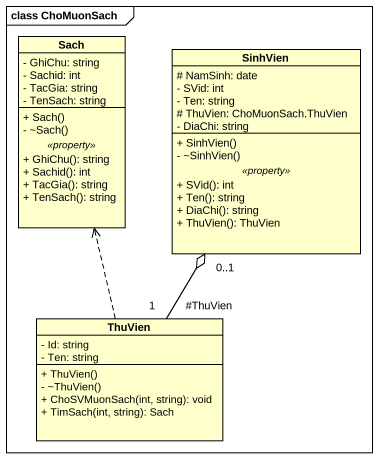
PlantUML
@startuml
mainframe class ChoMuonSach
hide circle
hide empty members
skinparam classAttributeIconSize 0
class Sach {
  - GhiChu: string
  - Sachid: int
  - TacGia: string
  - TenSach: string
  --
  + Sach()
  - ~Sach()
  .. <<property>> ..
  + GhiChu(): string
  + Sachid(): int
  + TacGia(): string
  + TenSach(): string
}
class SinhVien {
  # NamSinh: date
  - SVid: int
  - Ten: string
  # ThuVien: ChoMuonSach.ThuVien
  - DiaChi: string
  --
  + SinhVien()
  - ~SinhVien()
  .. <<property>> ..
  + SVid(): int
  + Ten(): string
  + DiaChi(): string
  + ThuVien(): ThuVien
}
class ThuVien {
  - Id: string
  - Ten: string
  + ThuVien()
  - ~ThuVien()
  + ChoSVMuonSach(int, string): void
  + TimSach(int, string): Sach
}
ThuVien .up.> Sach
ThuVien "#ThuVien\n1" -up-o "0..1" SinhVien
@enduml
